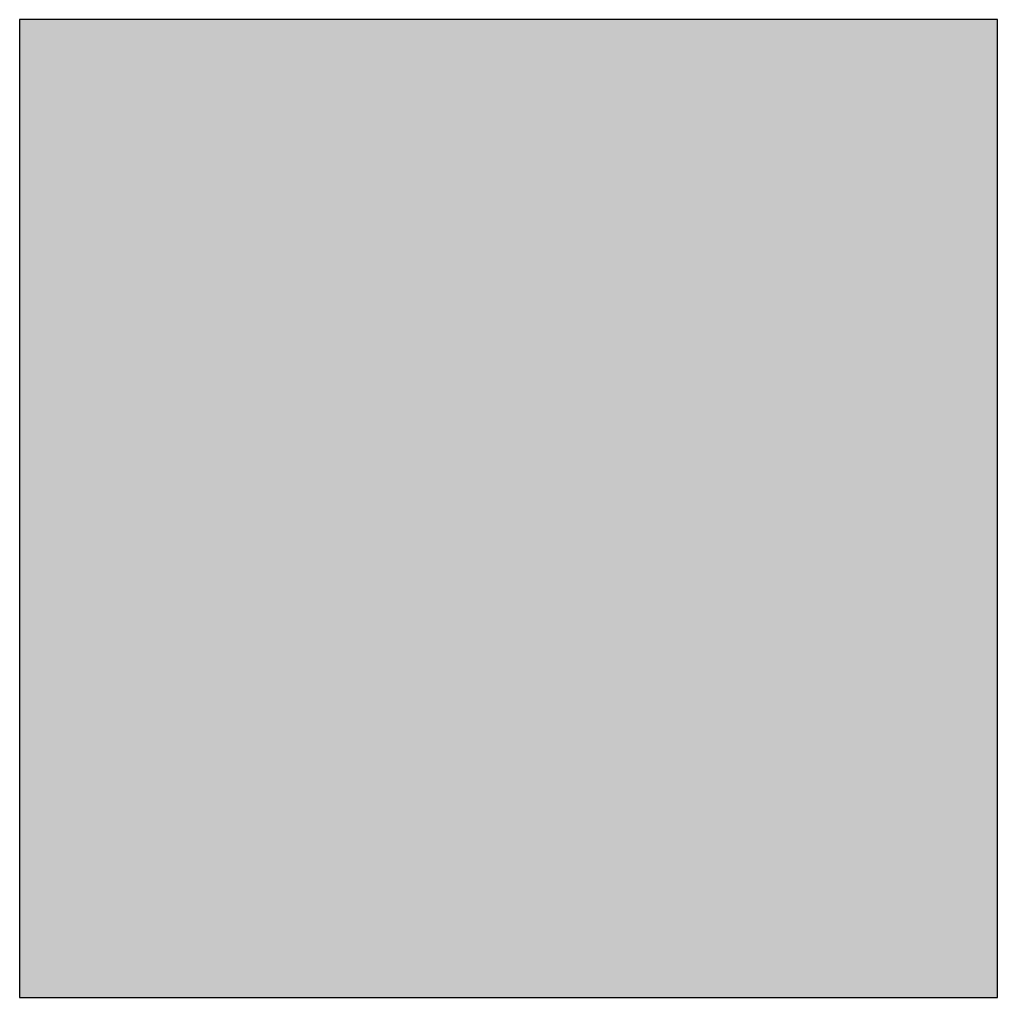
# Model space of a CAD drawing. Header units: metres. Extents: x -34601.037 to -34600.537, y 30397.233 to 30397.733.
import ezdxf

# ---------------------------------------------------------------- set-up
doc = ezdxf.new("R2010")
doc.units = ezdxf.units.M
doc.layers.add('GN_stavbe', color=7, linetype='Continuous')

# ---------------------------------------------------------------- blocks, each defined once
blk = doc.blocks.new('313080')
for p, q in [((0.5, 0.5), (-0.5, 0.5)), ((-0.5, 0.5), (-0.5, -0.5)), ((0.5, -0.5), (0.5, 0.5)), ((-0.5, -0.5), (0.5, -0.5))]:
    blk.add_line(p, q)
for points in [[(-0.5, 0.5), (-0.5, -0.5), (0.5, -0.5)], [(-0.5, 0.5), (0.5, -0.5), (0.5, 0.5)]]:
    blk.add_solid(points)

msp = doc.modelspace()

# ---------------------------------------------------------------- block references
at = {"layer": 'GN_stavbe', "xscale": 0.5, "yscale": 0.5, "zscale": 0.5}
msp.add_blockref('313080', (-34600.78691, 30397.48349), dxfattribs=at)

doc.saveas('drawing.dxf')
